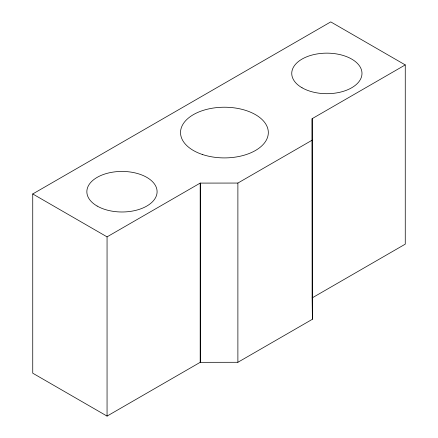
<?xml version="1.0" encoding="UTF-8"?>
<svg xmlns="http://www.w3.org/2000/svg" width="438" height="438" viewBox="0 0 438 438"><rect width="100%" height="100%" fill="white"/><g stroke="black" fill="none" stroke-linecap="round" stroke-linejoin="round"><path stroke-width="0.66" d="M405.26 64.917L330.756 21.9L32.74 193.957L32.74 373.192L107.058 416.1L200.188 362.33L237.883 362.286L312.387 319.275L312.13 118.682L405.26 64.917L405.26 244.147L312.13 297.917L312.387 319.275M32.74 193.957L107.058 236.865L200.188 183.1L237.883 183.057L312.387 140.04M312.13 118.682L312.13 297.917M237.883 183.057L237.883 362.286M200.374 183.204L200.374 362.44M200.188 183.1L200.188 362.33M107.058 236.865L107.058 416.1M202.471 154.515A43.904 25.349 0 0 0 268.324 132.566A43.904 25.349 0 0 0 202.471 110.617A43.904 25.349 0 0 0 202.471 154.515M97.143 206.052A35.122 20.279 0 0 0 155.901 196.958A35.122 20.279 0 0 0 112.889 172.123A35.122 20.279 0 0 0 97.143 206.052M302.028 87.759A35.122 20.279 0 0 0 360.792 78.67A35.122 20.279 0 0 0 317.774 53.836A35.122 20.279 0 0 0 302.028 87.759"/></g></svg>
